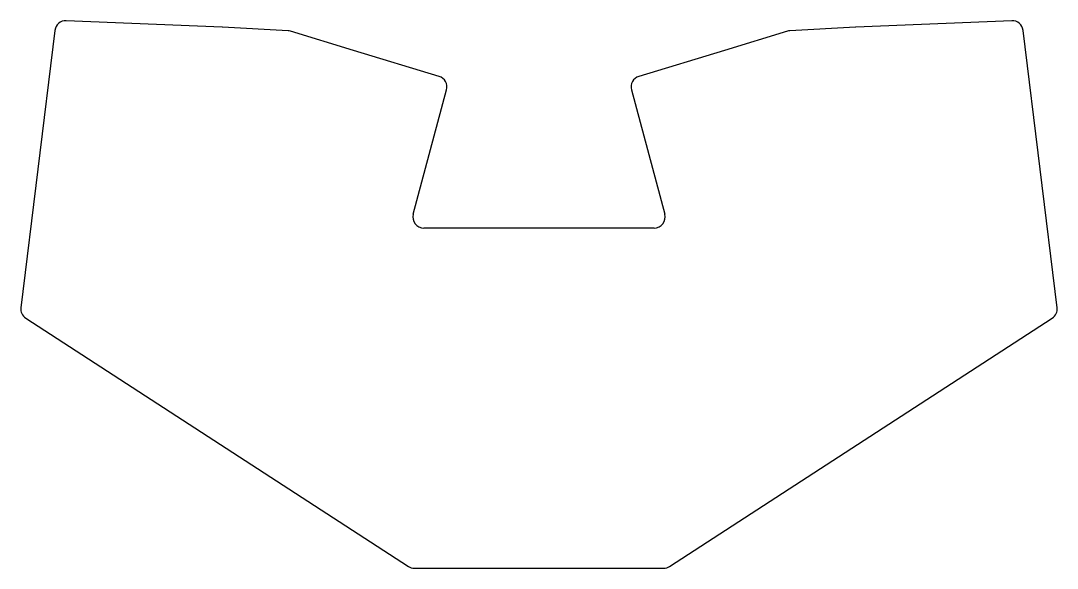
# Model space of a CAD drawing. Header units: millimetres. Extents: x 28 to 406, y -238 to -39.
import ezdxf

# ---------------------------------------------------------------- set-up
doc = ezdxf.new("R2010")
doc.units = ezdxf.units.MM

msp = doc.modelspace()

# ---------------------------------------------------------------- linework, layer by layer
for p, q in [((101.64, -41.02), (44.86, -38.72)), ((125.63, -42.4), (101.71, -41.03)), ((332.35, -41.03), (308.44, -42.4)), ((389.21, -38.72), (332.42, -41.02)), ((40.73, -42.23), (28.32, -143.29)), ((149.52, -49.58), (126.57, -42.56)), ((307.5, -42.56), (284.54, -49.58)), ((405.75, -143.29), (393.34, -42.23)), ((180.68, -59.05), (149.53, -49.58)), ((284.54, -49.58), (253.39, -59.05)), ((171.23, -109.23), (183.38, -63.91)), ((250.69, -63.91), (262.83, -109.23)), ((258.97, -114.26), (175.1, -114.26)), ((30.11, -147.13), (169.46, -237.61)), ((264.6, -237.61), (403.96, -147.13)), ((171.64, -238.25), (262.43, -238.25))]:
    msp.add_line(p, q)
for centre, start, end in [((44.7, -42.72), 87.681, 173), ((101.48, -45.02), 86.7257, 87.681), ((332.58, -45.02), 92.319, 93.2743), ((389.37, -42.72), 7, 92.319), ((125.4, -46.39), 73.002, 86.7257), ((308.66, -46.39), 93.2743, 106.998), ((150.69, -45.76), 253.002, 253.1005), ((283.37, -45.76), 286.8995, 286.998), ((179.51, -62.87), 345, 73.1005), ((254.55, -62.87), 106.8995, 195), ((175.1, -110.26), 165, 270), ((258.97, -110.26), 270, 15), ((32.29, -143.78), 173, 237.0055), ((401.78, -143.78), 302.9945, 7), ((171.64, -234.25), 237.0055, 270), ((262.43, -234.25), 270, 302.9945)]:
    msp.add_arc(centre, 4, start, end)

doc.saveas('drawing.dxf')
